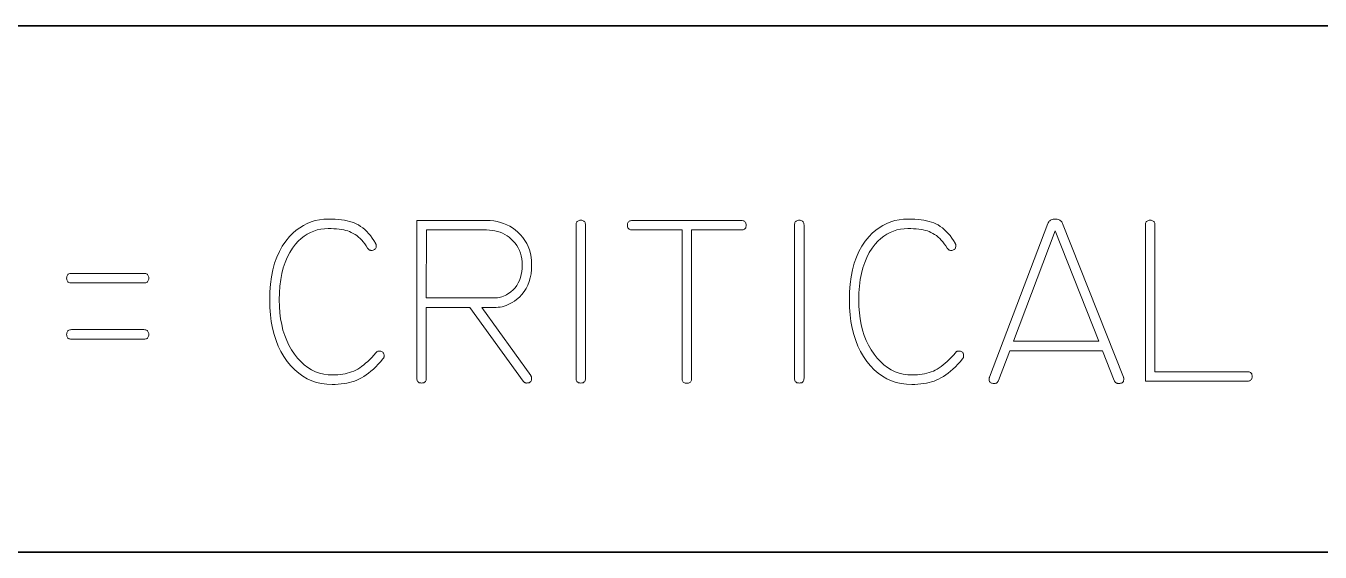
# Model space of a CAD drawing. Extents: x 0 to 297, y 0 to 210.
# Drawn here: x 96.18 to 115.86, y 52 to 60 of the extents above; entities that cross this region are included whole.
import ezdxf

# ---------------------------------------------------------------- set-up
doc = ezdxf.new("R2010")
doc.units = 0

msp = doc.modelspace()

# ---------------------------------------------------------------- linework, layer by layer
at = {"color": 7, "lineweight": 35}
for p, q in [((76.5, 60), (146.5, 60)), ((76.5, 60), (146.5, 60)), ((76.5, 52), (146.5, 52))]:
    msp.add_line(p, q, dxfattribs=at)
at = {"color": 7, "lineweight": 13}
for points in [[(101.608, 54.938), (101.572, 54.895), (101.536, 54.855), (101.5, 54.818), (101.463, 54.783), (101.427, 54.751), (101.39, 54.722), (101.354, 54.695), (101.317, 54.671), (101.281, 54.65), (101.244, 54.631), (101.21, 54.616), (101.174, 54.601), (101.137, 54.589), (101.099, 54.578), (101.059, 54.569), (101.017, 54.562), (100.974, 54.556), (100.93, 54.552), (100.884, 54.549), (100.836, 54.548), (100.755, 54.552), (100.676, 54.562), (100.601, 54.58), (100.528, 54.605), (100.458, 54.636), (100.392, 54.675), (100.328, 54.721), (100.267, 54.773), (100.209, 54.833), (100.154, 54.9), (100.104, 54.973), (100.058, 55.05), (100.018, 55.132), (99.984, 55.218), (99.954, 55.309), (99.93, 55.405), (99.911, 55.505), (99.898, 55.609), (99.89, 55.719), (99.887, 55.833), (99.89, 55.957), (99.899, 56.074), (99.914, 56.186), (99.935, 56.291), (99.962, 56.391), (99.995, 56.484), (100.034, 56.571), (100.079, 56.652), (100.13, 56.727), (100.187, 56.796), (100.237, 56.847), (100.289, 56.892), (100.343, 56.932), (100.399, 56.967), (100.457, 56.996), (100.518, 57.02), (100.58, 57.039), (100.644, 57.052), (100.71, 57.06), (100.778, 57.063), (100.832, 57.062), (100.883, 57.06), (100.932, 57.056), (100.978, 57.051), (101.022, 57.045), (101.063, 57.037), (101.102, 57.027), (101.139, 57.017), (101.173, 57.004), (101.204, 56.991), (101.238, 56.973), (101.27, 56.952), (101.302, 56.929), (101.332, 56.903), (101.362, 56.875), (101.391, 56.844), (101.419, 56.811), (101.445, 56.775), (101.471, 56.736), (101.496, 56.695), (101.498, 56.691), (101.5, 56.688), (101.502, 56.684), (101.503, 56.68), (101.505, 56.677), (101.505, 56.673), (101.506, 56.67), (101.507, 56.666), (101.507, 56.662), (101.507, 56.659), (101.506, 56.645), (101.504, 56.633), (101.5, 56.622), (101.495, 56.613), (101.488, 56.605), (101.48, 56.598), (101.47, 56.593), (101.459, 56.589), (101.446, 56.587), (101.431, 56.587), (101.424, 56.587), (101.418, 56.588), (101.411, 56.59), (101.405, 56.592), (101.399, 56.596), (101.393, 56.6), (101.388, 56.604), (101.383, 56.61), (101.378, 56.616), (101.374, 56.623), (101.353, 56.656), (101.332, 56.686), (101.309, 56.715), (101.286, 56.742), (101.262, 56.767), (101.237, 56.79), (101.211, 56.811), (101.184, 56.829), (101.157, 56.846), (101.128, 56.861), (101.102, 56.872), (101.074, 56.882), (101.044, 56.89), (101.012, 56.898), (100.978, 56.904), (100.942, 56.909), (100.904, 56.913), (100.864, 56.916), (100.822, 56.918), (100.778, 56.918), (100.72, 56.916), (100.664, 56.909), (100.609, 56.897), (100.557, 56.88), (100.506, 56.859), (100.457, 56.833), (100.41, 56.802), (100.365, 56.766), (100.322, 56.726), (100.281, 56.68), (100.233, 56.619), (100.191, 56.553), (100.154, 56.481), (100.121, 56.404), (100.094, 56.322), (100.072, 56.235), (100.054, 56.142), (100.042, 56.044), (100.034, 55.941), (100.032, 55.833), (100.034, 55.733), (100.041, 55.638), (100.053, 55.546), (100.069, 55.459), (100.089, 55.374), (100.115, 55.294), (100.145, 55.217), (100.18, 55.145), (100.219, 55.075), (100.263, 55.01), (100.31, 54.95), (100.36, 54.896), (100.412, 54.848), (100.466, 54.807), (100.523, 54.772), (100.583, 54.743), (100.644, 54.721), (100.708, 54.705), (100.775, 54.696), (100.843, 54.693), (100.883, 54.693), (100.922, 54.696), (100.96, 54.699), (100.997, 54.704), (101.032, 54.711), (101.067, 54.719), (101.101, 54.729), (101.133, 54.74), (101.165, 54.753), (101.195, 54.767), (101.225, 54.783), (101.255, 54.801), (101.285, 54.822), (101.316, 54.845), (101.346, 54.87), (101.377, 54.898), (101.407, 54.928), (101.438, 54.96), (101.469, 54.995), (101.5, 55.032), (101.504, 55.037), (101.509, 55.041), (101.514, 55.045), (101.518, 55.048), (101.523, 55.051), (101.529, 55.053), (101.534, 55.055), (101.539, 55.056), (101.545, 55.057), (101.551, 55.057), (101.565, 55.056), (101.578, 55.054), (101.589, 55.051), (101.599, 55.045), (101.607, 55.039), (101.614, 55.031), (101.619, 55.022), (101.623, 55.011), (101.626, 54.999), (101.626, 54.985), (101.626, 54.98), (101.626, 54.975), (101.625, 54.97), (101.623, 54.965), (101.622, 54.96), (101.62, 54.956), (101.617, 54.951), (101.615, 54.947), (101.612, 54.942)], [(103.87, 56.367), (103.868, 56.298), (103.861, 56.233), (103.849, 56.172), (103.833, 56.114), (103.812, 56.06), (103.787, 56.009), (103.757, 55.961), (103.722, 55.917), (103.683, 55.877), (103.639, 55.84), (103.608, 55.817), (103.576, 55.797), (103.545, 55.779), (103.513, 55.764), (103.482, 55.751), (103.451, 55.74), (103.421, 55.731), (103.39, 55.726), (103.359, 55.722), (103.329, 55.721), (103.113, 55.721), (103.856, 54.685), (103.858, 54.681), (103.861, 54.677), (103.863, 54.672), (103.865, 54.668), (103.867, 54.664), (103.868, 54.659), (103.869, 54.655), (103.87, 54.651), (103.87, 54.646), (103.87, 54.642), (103.869, 54.628), (103.867, 54.616), (103.863, 54.605), (103.858, 54.596), (103.851, 54.588), (103.843, 54.582), (103.833, 54.576), (103.822, 54.573), (103.809, 54.571), (103.794, 54.57), (103.788, 54.57), (103.782, 54.571), (103.776, 54.573), (103.77, 54.575), (103.765, 54.577), (103.759, 54.58), (103.754, 54.584), (103.749, 54.588), (103.745, 54.593), (103.74, 54.599), (102.929, 55.721), (102.268, 55.721), (102.268, 54.642), (102.268, 54.628), (102.266, 54.616), (102.262, 54.605), (102.257, 54.596), (102.25, 54.588), (102.242, 54.582), (102.233, 54.576), (102.222, 54.573), (102.21, 54.571), (102.196, 54.57), (102.183, 54.571), (102.17, 54.573), (102.159, 54.576), (102.15, 54.582), (102.142, 54.588), (102.136, 54.596), (102.131, 54.605), (102.127, 54.616), (102.125, 54.628), (102.124, 54.642), (102.124, 57.041), (103.185, 57.041), (103.24, 57.039), (103.294, 57.034), (103.346, 57.025), (103.396, 57.013), (103.444, 56.997), (103.491, 56.977), (103.536, 56.955), (103.58, 56.928), (103.621, 56.898), (103.661, 56.864), (103.701, 56.825), (103.736, 56.783), (103.768, 56.739), (103.795, 56.693), (103.818, 56.644), (103.837, 56.593), (103.851, 56.54), (103.862, 56.485), (103.868, 56.427)], [(103.726, 56.367), (103.724, 56.415), (103.719, 56.461), (103.711, 56.505), (103.699, 56.547), (103.684, 56.587), (103.666, 56.626), (103.645, 56.662), (103.62, 56.697), (103.591, 56.729), (103.56, 56.76), (103.529, 56.786), (103.496, 56.809), (103.462, 56.83), (103.427, 56.847), (103.39, 56.863), (103.352, 56.875), (103.312, 56.884), (103.271, 56.891), (103.229, 56.895), (103.185, 56.897), (102.272, 56.897), (102.268, 55.865), (103.329, 55.865), (103.351, 55.866), (103.374, 55.869), (103.396, 55.874), (103.419, 55.88), (103.442, 55.889), (103.465, 55.899), (103.487, 55.911), (103.51, 55.925), (103.533, 55.941), (103.556, 55.959), (103.588, 55.988), (103.617, 56.02), (103.643, 56.055), (103.665, 56.092), (103.683, 56.131), (103.699, 56.173), (103.711, 56.218), (103.719, 56.265), (103.724, 56.314)], [(104.689, 54.642), (104.688, 54.628), (104.686, 54.616), (104.683, 54.605), (104.677, 54.596), (104.671, 54.588), (104.663, 54.582), (104.654, 54.576), (104.643, 54.573), (104.631, 54.571), (104.617, 54.57), (104.603, 54.571), (104.591, 54.573), (104.58, 54.576), (104.571, 54.582), (104.563, 54.588), (104.556, 54.596), (104.551, 54.605), (104.548, 54.616), (104.545, 54.628), (104.545, 54.642), (104.545, 56.973), (104.545, 56.986), (104.548, 56.999), (104.551, 57.009), (104.556, 57.019), (104.563, 57.027), (104.571, 57.033), (104.58, 57.038), (104.591, 57.042), (104.603, 57.044), (104.617, 57.045), (104.631, 57.044), (104.643, 57.042), (104.654, 57.038), (104.663, 57.033), (104.671, 57.027), (104.677, 57.019), (104.683, 57.009), (104.686, 56.999), (104.688, 56.986), (104.689, 56.973)], [(107.059, 56.897), (106.302, 56.897), (106.302, 54.639), (106.301, 54.625), (106.299, 54.613), (106.295, 54.602), (106.29, 54.592), (106.284, 54.584), (106.276, 54.578), (106.266, 54.573), (106.255, 54.569), (106.243, 54.567), (106.229, 54.566), (106.216, 54.567), (106.203, 54.569), (106.193, 54.573), (106.183, 54.578), (106.175, 54.584), (106.169, 54.592), (106.164, 54.602), (106.16, 54.613), (106.158, 54.625), (106.157, 54.639), (106.157, 56.897), (105.4, 56.897), (105.386, 56.898), (105.374, 56.9), (105.363, 56.903), (105.354, 56.908), (105.346, 56.915), (105.339, 56.923), (105.334, 56.932), (105.33, 56.943), (105.328, 56.955), (105.328, 56.969), (105.328, 56.983), (105.33, 56.995), (105.334, 57.006), (105.339, 57.015), (105.346, 57.023), (105.354, 57.03), (105.363, 57.035), (105.374, 57.038), (105.386, 57.04), (105.4, 57.041), (107.059, 57.041), (107.073, 57.04), (107.085, 57.038), (107.096, 57.035), (107.105, 57.03), (107.113, 57.023), (107.12, 57.015), (107.125, 57.006), (107.128, 56.995), (107.131, 56.983), (107.131, 56.969), (107.131, 56.955), (107.128, 56.943), (107.125, 56.932), (107.12, 56.923), (107.113, 56.915), (107.105, 56.908), (107.096, 56.903), (107.085, 56.9), (107.073, 56.898)], [(108.012, 54.642), (108.011, 54.628), (108.009, 54.616), (108.005, 54.605), (108, 54.596), (107.994, 54.588), (107.986, 54.582), (107.976, 54.576), (107.965, 54.573), (107.953, 54.571), (107.939, 54.57), (107.926, 54.571), (107.913, 54.573), (107.903, 54.576), (107.893, 54.582), (107.885, 54.588), (107.879, 54.596), (107.874, 54.605), (107.87, 54.616), (107.868, 54.628), (107.867, 54.642), (107.867, 56.973), (107.868, 56.986), (107.87, 56.999), (107.874, 57.009), (107.879, 57.019), (107.885, 57.027), (107.893, 57.033), (107.903, 57.038), (107.913, 57.042), (107.926, 57.044), (107.939, 57.045), (107.953, 57.044), (107.965, 57.042), (107.976, 57.038), (107.986, 57.033), (107.994, 57.027), (108, 57.019), (108.005, 57.009), (108.009, 56.999), (108.011, 56.986), (108.012, 56.973)], [(110.421, 54.938), (110.385, 54.895), (110.349, 54.855), (110.313, 54.818), (110.276, 54.783), (110.24, 54.751), (110.204, 54.722), (110.167, 54.695), (110.13, 54.671), (110.094, 54.65), (110.057, 54.631), (110.023, 54.616), (109.988, 54.601), (109.951, 54.589), (109.912, 54.578), (109.872, 54.569), (109.831, 54.562), (109.788, 54.556), (109.743, 54.552), (109.697, 54.549), (109.649, 54.548), (109.568, 54.552), (109.489, 54.562), (109.414, 54.58), (109.341, 54.605), (109.271, 54.636), (109.205, 54.675), (109.141, 54.721), (109.08, 54.773), (109.022, 54.833), (108.968, 54.9), (108.917, 54.973), (108.871, 55.05), (108.831, 55.132), (108.797, 55.218), (108.767, 55.309), (108.743, 55.405), (108.725, 55.505), (108.711, 55.609), (108.703, 55.719), (108.701, 55.833), (108.704, 55.957), (108.713, 56.074), (108.728, 56.186), (108.748, 56.291), (108.775, 56.391), (108.808, 56.484), (108.847, 56.571), (108.892, 56.652), (108.943, 56.727), (109, 56.796), (109.05, 56.847), (109.102, 56.892), (109.156, 56.932), (109.212, 56.967), (109.271, 56.996), (109.331, 57.02), (109.393, 57.039), (109.457, 57.052), (109.523, 57.06), (109.592, 57.063), (109.645, 57.062), (109.696, 57.06), (109.745, 57.056), (109.791, 57.051), (109.835, 57.045), (109.876, 57.037), (109.915, 57.027), (109.952, 57.017), (109.986, 57.004), (110.017, 56.991), (110.051, 56.973), (110.083, 56.952), (110.115, 56.929), (110.145, 56.903), (110.175, 56.875), (110.204, 56.844), (110.232, 56.811), (110.259, 56.775), (110.285, 56.736), (110.31, 56.695), (110.312, 56.691), (110.313, 56.688), (110.315, 56.684), (110.316, 56.68), (110.318, 56.677), (110.319, 56.673), (110.319, 56.67), (110.32, 56.666), (110.32, 56.662), (110.32, 56.659), (110.32, 56.645), (110.317, 56.633), (110.314, 56.622), (110.308, 56.613), (110.301, 56.605), (110.293, 56.598), (110.283, 56.593), (110.272, 56.589), (110.259, 56.587), (110.245, 56.587), (110.238, 56.587), (110.231, 56.588), (110.224, 56.59), (110.218, 56.592), (110.212, 56.596), (110.206, 56.6), (110.201, 56.604), (110.196, 56.61), (110.191, 56.616), (110.187, 56.623), (110.166, 56.656), (110.145, 56.686), (110.122, 56.715), (110.099, 56.742), (110.075, 56.767), (110.05, 56.79), (110.024, 56.811), (109.998, 56.829), (109.97, 56.846), (109.942, 56.861), (109.915, 56.872), (109.887, 56.882), (109.857, 56.89), (109.825, 56.898), (109.791, 56.904), (109.755, 56.909), (109.717, 56.913), (109.677, 56.916), (109.635, 56.918), (109.592, 56.918), (109.533, 56.916), (109.477, 56.909), (109.423, 56.897), (109.37, 56.88), (109.319, 56.859), (109.27, 56.833), (109.223, 56.802), (109.178, 56.766), (109.135, 56.726), (109.094, 56.68), (109.047, 56.619), (109.004, 56.553), (108.967, 56.481), (108.934, 56.404), (108.907, 56.322), (108.885, 56.235), (108.867, 56.142), (108.855, 56.044), (108.847, 55.941), (108.845, 55.833), (108.847, 55.733), (108.854, 55.638), (108.866, 55.546), (108.882, 55.459), (108.903, 55.374), (108.928, 55.294), (108.958, 55.217), (108.993, 55.145), (109.032, 55.075), (109.076, 55.01), (109.123, 54.95), (109.173, 54.896), (109.225, 54.848), (109.28, 54.807), (109.336, 54.772), (109.396, 54.743), (109.457, 54.721), (109.521, 54.705), (109.588, 54.696), (109.657, 54.693), (109.696, 54.693), (109.735, 54.696), (109.773, 54.699), (109.81, 54.704), (109.846, 54.711), (109.88, 54.719), (109.914, 54.729), (109.946, 54.74), (109.978, 54.753), (110.008, 54.767), (110.038, 54.783), (110.068, 54.801), (110.099, 54.822), (110.129, 54.845), (110.159, 54.87), (110.19, 54.898), (110.221, 54.928), (110.251, 54.96), (110.282, 54.995), (110.313, 55.032), (110.318, 55.037), (110.322, 55.041), (110.327, 55.045), (110.332, 55.048), (110.337, 55.051), (110.342, 55.053), (110.347, 55.055), (110.352, 55.056), (110.358, 55.057), (110.364, 55.057), (110.378, 55.056), (110.391, 55.054), (110.402, 55.051), (110.412, 55.045), (110.42, 55.039), (110.427, 55.031), (110.433, 55.022), (110.436, 55.011), (110.439, 54.999), (110.439, 54.985), (110.439, 54.98), (110.439, 54.975), (110.438, 54.97), (110.437, 54.965), (110.435, 54.96), (110.433, 54.956), (110.431, 54.951), (110.428, 54.947), (110.425, 54.942)], [(112.867, 54.66), (112.869, 54.657), (112.87, 54.654), (112.871, 54.652), (112.872, 54.649), (112.873, 54.646), (112.873, 54.643), (112.874, 54.64), (112.874, 54.637), (112.874, 54.634), (112.874, 54.631), (112.874, 54.618), (112.871, 54.607), (112.868, 54.596), (112.862, 54.587), (112.856, 54.58), (112.847, 54.574), (112.837, 54.569), (112.826, 54.566), (112.813, 54.563), (112.799, 54.563), (112.789, 54.563), (112.78, 54.565), (112.771, 54.567), (112.763, 54.57), (112.756, 54.574), (112.75, 54.58), (112.744, 54.586), (112.739, 54.593), (112.734, 54.601), (112.73, 54.61), (112.55, 55.061), (111.143, 55.061), (110.97, 54.61), (110.966, 54.601), (110.961, 54.593), (110.956, 54.586), (110.95, 54.58), (110.944, 54.574), (110.936, 54.57), (110.929, 54.567), (110.92, 54.565), (110.911, 54.563), (110.901, 54.563), (110.887, 54.563), (110.874, 54.566), (110.863, 54.569), (110.853, 54.574), (110.844, 54.58), (110.838, 54.587), (110.832, 54.596), (110.828, 54.607), (110.826, 54.618), (110.825, 54.631), (110.825, 54.634), (110.826, 54.637), (110.826, 54.64), (110.827, 54.643), (110.827, 54.646), (110.828, 54.649), (110.829, 54.652), (110.83, 54.654), (110.831, 54.657), (110.833, 54.66), (111.72, 56.994), (111.726, 57.007), (111.733, 57.019), (111.741, 57.029), (111.75, 57.038), (111.761, 57.046), (111.772, 57.052), (111.785, 57.057), (111.8, 57.06), (111.815, 57.062), (111.832, 57.063), (111.848, 57.062), (111.863, 57.06), (111.877, 57.057), (111.89, 57.052), (111.901, 57.046), (111.912, 57.038), (111.922, 57.029), (111.93, 57.019), (111.937, 57.007), (111.944, 56.994)], [(112.492, 55.205), (111.832, 56.886), (111.197, 55.205)], [(114.754, 54.599), (113.203, 54.599), (113.203, 56.973), (113.203, 56.986), (113.206, 56.999), (113.209, 57.009), (113.214, 57.019), (113.221, 57.027), (113.229, 57.033), (113.238, 57.038), (113.249, 57.042), (113.261, 57.044), (113.275, 57.045), (113.289, 57.044), (113.301, 57.042), (113.312, 57.038), (113.321, 57.033), (113.329, 57.027), (113.335, 57.019), (113.341, 57.009), (113.344, 56.999), (113.346, 56.986), (113.347, 56.973), (113.347, 54.743), (114.754, 54.743), (114.768, 54.742), (114.78, 54.74), (114.791, 54.737), (114.8, 54.732), (114.808, 54.725), (114.815, 54.717), (114.82, 54.708), (114.823, 54.697), (114.825, 54.685), (114.826, 54.671), (114.825, 54.657), (114.823, 54.645), (114.82, 54.634), (114.815, 54.625), (114.808, 54.617), (114.8, 54.61), (114.791, 54.605), (114.78, 54.602), (114.768, 54.6)], [(97.975, 56.092), (96.872, 56.092), (96.858, 56.093), (96.846, 56.095), (96.835, 56.099), (96.825, 56.104), (96.817, 56.11), (96.811, 56.118), (96.806, 56.128), (96.802, 56.139), (96.8, 56.151), (96.799, 56.165), (96.8, 56.178), (96.802, 56.19), (96.806, 56.201), (96.811, 56.211), (96.817, 56.219), (96.825, 56.225), (96.835, 56.23), (96.846, 56.234), (96.858, 56.236), (96.872, 56.237), (97.975, 56.237), (97.989, 56.236), (98.001, 56.234), (98.012, 56.23), (98.022, 56.225), (98.03, 56.219), (98.036, 56.211), (98.041, 56.201), (98.045, 56.19), (98.047, 56.178), (98.048, 56.165), (98.047, 56.151), (98.045, 56.139), (98.041, 56.128), (98.036, 56.118), (98.03, 56.11), (98.022, 56.104), (98.012, 56.099), (98.001, 56.095), (97.989, 56.093)], [(97.975, 55.237), (96.872, 55.237), (96.858, 55.238), (96.846, 55.24), (96.835, 55.244), (96.825, 55.249), (96.817, 55.255), (96.811, 55.263), (96.806, 55.273), (96.802, 55.284), (96.8, 55.296), (96.799, 55.31), (96.8, 55.323), (96.802, 55.335), (96.806, 55.346), (96.811, 55.356), (96.817, 55.364), (96.825, 55.37), (96.835, 55.375), (96.846, 55.379), (96.858, 55.381), (96.872, 55.382), (97.975, 55.382), (97.989, 55.381), (98.001, 55.379), (98.012, 55.375), (98.022, 55.37), (98.03, 55.364), (98.036, 55.356), (98.041, 55.346), (98.045, 55.335), (98.047, 55.323), (98.048, 55.31), (98.047, 55.296), (98.045, 55.284), (98.041, 55.273), (98.036, 55.263), (98.03, 55.255), (98.022, 55.249), (98.012, 55.244), (98.001, 55.24), (97.989, 55.238)]]:
    msp.add_lwpolyline(points, close=True, dxfattribs=at)

doc.saveas('drawing.dxf')
